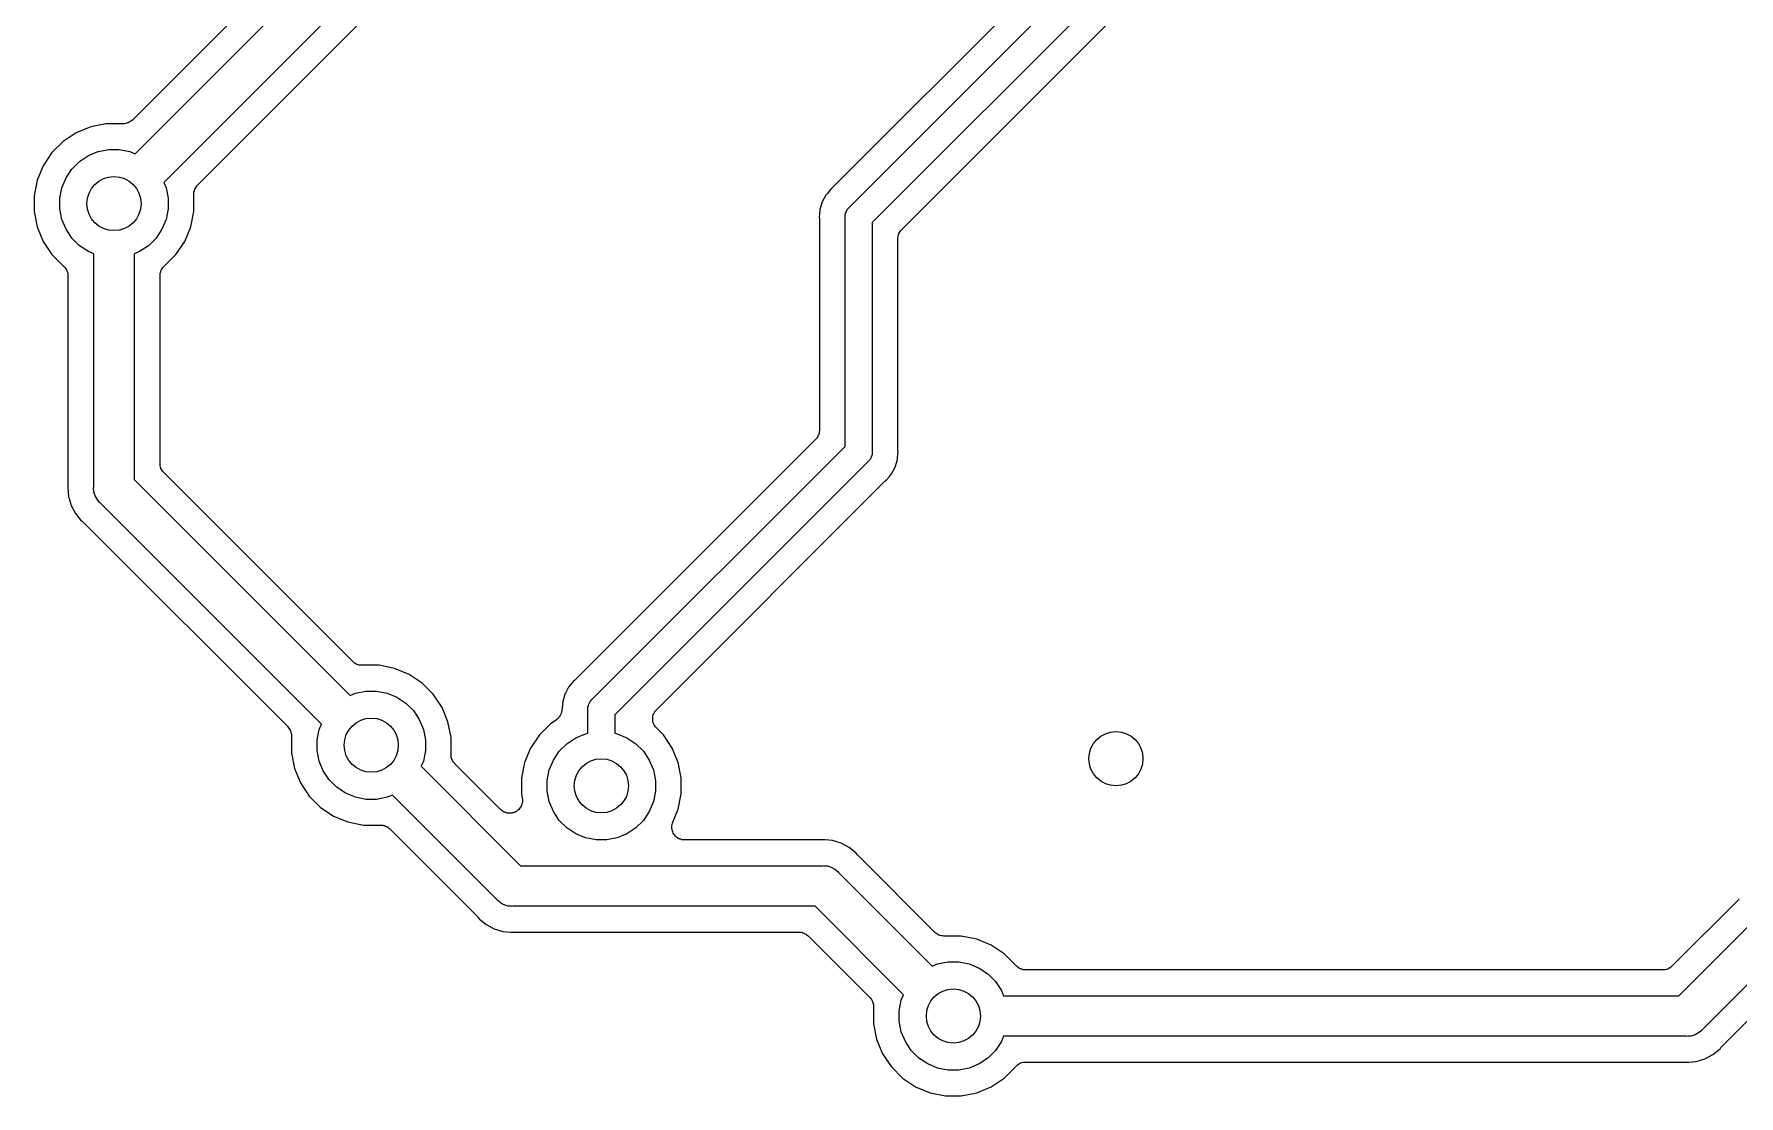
# Model space of a CAD drawing. Extents: x 100.2 to 129.8, y -164.8 to -95.2.
# Drawn here: x 107.01 to 119.6, y -134.59 to -126.75 of the extents above; entities that cross this region are included whole.
import ezdxf

# ---------------------------------------------------------------- set-up
doc = ezdxf.new("R2010")
doc.units = 0
doc.layers.add('BLACK', color=7, linetype='CONTINUOUS')

msp = doc.modelspace()

# ---------------------------------------------------------------- linework, layer by layer
at = {"layer": 'BLACK', "linetype": 'CONTINUOUS'}
for p, q in [((118.382, -122.408), (112.908, -127.882)), ((113.033, -128.026), (118.604, -122.454)), ((118.691, -122.65), (113.2, -128.141)), ((112.232, -122.887), (107.737, -127.383)), ((107.756, -127.632), (112.45, -122.938)), ((113.418, -128.192), (118.657, -122.953)), ((112.701, -123.111), (107.968, -127.844)), ((108.217, -127.863), (112.825, -123.256)), ((107.542, -127.41), (107.428, -127.433)), ((107.665, -127.41), (107.542, -127.41)), ((107.668, -127.41), (107.665, -127.41)), ((107.669, -127.41), (107.668, -127.41)), ((107.678, -127.41), (107.669, -127.41)), ((107.669, -127.41), (107.669, -127.41)), ((107.687, -127.409), (107.678, -127.41)), ((107.688, -127.409), (107.687, -127.409)), ((107.687, -127.409), (107.687, -127.409)), ((107.696, -127.406), (107.688, -127.409)), ((107.705, -127.404), (107.696, -127.406)), ((107.706, -127.403), (107.705, -127.403)), ((107.705, -127.403), (107.705, -127.404)), ((107.713, -127.399), (107.706, -127.403)), ((107.721, -127.395), (107.713, -127.399)), ((107.722, -127.395), (107.721, -127.395)), ((107.729, -127.389), (107.722, -127.395)), ((107.722, -127.395), (107.722, -127.395)), ((107.736, -127.383), (107.729, -127.389)), ((107.737, -127.383), (107.736, -127.383)), ((107.736, -127.383), (107.736, -127.383)), ((107.736, -127.383), (107.736, -127.383)), ((107.736, -127.383), (107.736, -127.383)), ((107.224, -127.542), (107.142, -127.624)), ((107.321, -127.477), (107.224, -127.542)), ((107.428, -127.433), (107.321, -127.477)), ((107.142, -127.624), (107.077, -127.721)), ((107.345, -127.689), (107.411, -127.646)), ((107.411, -127.646), (107.483, -127.615)), ((107.483, -127.615), (107.561, -127.6)), ((107.561, -127.6), (107.639, -127.6)), ((107.639, -127.6), (107.717, -127.615)), ((107.717, -127.615), (107.756, -127.632)), ((107.077, -127.721), (107.033, -127.828)), ((107.246, -127.811), (107.289, -127.745)), ((107.289, -127.745), (107.345, -127.689)), ((107.033, -127.828), (107.01, -127.942)), ((107.2, -127.961), (107.215, -127.883)), ((107.215, -127.883), (107.246, -127.811)), ((107.968, -127.844), (107.985, -127.883)), ((107.985, -127.883), (108, -127.961)), ((108.19, -127.929), (108.191, -127.921)), ((108.19, -127.93), (108.19, -127.929)), ((108.191, -127.912), (108.192, -127.911)), ((108.191, -127.921), (108.191, -127.912)), ((108.192, -127.911), (108.194, -127.903)), ((108.192, -127.911), (108.192, -127.911)), ((108.194, -127.903), (108.197, -127.894)), ((108.197, -127.893), (108.201, -127.886)), ((108.197, -127.894), (108.197, -127.893)), ((108.197, -127.894), (108.197, -127.894)), ((108.201, -127.886), (108.206, -127.878)), ((108.206, -127.877), (108.212, -127.87)), ((108.206, -127.878), (108.206, -127.877)), ((108.206, -127.877), (108.206, -127.877)), ((108.212, -127.87), (108.217, -127.863)), ((112.867, -127.927), (112.858, -127.938)), ((112.894, -127.894), (112.867, -127.927)), ((112.867, -127.927), (112.867, -127.927)), ((112.901, -127.888), (112.894, -127.894)), ((112.904, -127.885), (112.901, -127.888)), ((112.907, -127.882), (112.904, -127.885)), ((112.908, -127.882), (112.907, -127.882)), ((107.01, -127.942), (107.01, -128.058)), ((107.2, -128.039), (107.2, -127.961)), ((107.215, -128.117), (107.2, -128.039)), ((108, -128.039), (107.985, -128.117)), ((108, -127.961), (108, -128.039)), ((108.19, -127.934), (108.19, -127.93)), ((108.19, -127.93), (108.19, -127.93)), ((108.19, -128.058), (108.19, -127.934)), ((112.814, -128.043), (112.811, -128.077)), ((112.831, -127.988), (112.814, -128.043)), ((112.846, -127.96), (112.831, -127.988)), ((112.858, -127.938), (112.846, -127.96)), ((112.846, -127.96), (112.846, -127.96)), ((113.007, -128.062), (113.016, -128.044)), ((113.016, -128.044), (113.029, -128.029)), ((113.029, -128.029), (113.033, -128.026)), ((107.01, -128.058), (107.033, -128.172)), ((107.033, -128.172), (107.077, -128.279)), ((107.246, -128.189), (107.215, -128.117)), ((107.985, -128.117), (107.954, -128.189)), ((108.123, -128.279), (108.167, -128.172)), ((108.167, -128.172), (108.19, -128.058)), ((112.811, -128.077), (112.809, -128.1)), ((112.809, -128.1), (112.81, -128.11)), ((112.81, -128.11), (112.81, -128.111)), ((112.81, -128.111), (112.81, -128.115)), ((112.81, -128.115), (112.81, -128.119)), ((112.81, -128.119), (112.81, -129.675)), ((113, -128.095), (113.001, -128.08)), ((113, -128.1), (113, -128.095)), ((113, -128.095), (113, -128.095)), ((113, -128.105), (113, -128.1)), ((113, -129.793), (113, -128.105)), ((113.001, -128.08), (113.007, -128.062)), ((113.2, -128.141), (113.2, -129.829)), ((107.077, -128.279), (107.142, -128.376)), ((107.289, -128.255), (107.246, -128.189)), ((107.345, -128.311), (107.289, -128.255)), ((107.911, -128.255), (107.855, -128.311)), ((107.954, -128.189), (107.911, -128.255)), ((108.058, -128.376), (108.123, -128.279)), ((113.39, -128.258), (113.391, -128.249)), ((113.39, -128.259), (113.39, -128.258)), ((113.39, -129.815), (113.39, -128.259)), ((113.39, -128.259), (113.39, -128.259)), ((113.39, -128.259), (113.39, -128.259)), ((113.39, -128.259), (113.39, -128.259)), ((113.391, -128.249), (113.392, -128.241)), ((113.392, -128.24), (113.395, -128.231)), ((113.392, -128.241), (113.392, -128.24)), ((113.392, -128.24), (113.392, -128.24)), ((113.395, -128.231), (113.397, -128.223)), ((113.397, -128.223), (113.398, -128.223)), ((113.398, -128.222), (113.402, -128.214)), ((113.398, -128.223), (113.398, -128.222)), ((113.402, -128.214), (113.406, -128.207)), ((113.406, -128.207), (113.406, -128.206)), ((113.406, -128.206), (113.407, -128.206)), ((113.407, -128.206), (113.412, -128.199)), ((113.412, -128.199), (113.418, -128.192)), ((107.142, -128.376), (107.229, -128.464)), ((107.411, -128.354), (107.345, -128.311)), ((107.45, -128.371), (107.411, -128.354)), ((107.45, -130.093), (107.45, -128.371)), ((107.789, -128.354), (107.75, -128.371)), ((107.75, -128.371), (107.75, -130.038)), ((107.855, -128.311), (107.789, -128.354)), ((107.971, -128.463), (108.058, -128.376)), ((107.229, -128.464), (107.232, -128.466)), ((107.232, -128.466), (107.233, -128.467)), ((107.233, -128.467), (107.233, -128.467)), ((107.233, -128.467), (107.239, -128.474)), ((107.239, -128.474), (107.244, -128.481)), ((107.244, -128.481), (107.244, -128.481)), ((107.244, -128.481), (107.245, -128.481)), ((107.245, -128.481), (107.249, -128.489)), ((107.249, -128.489), (107.253, -128.497)), ((107.253, -128.497), (107.253, -128.497)), ((107.253, -128.497), (107.253, -128.498)), ((107.253, -128.498), (107.256, -128.506)), ((107.256, -128.506), (107.258, -128.515)), ((107.258, -128.515), (107.258, -128.515)), ((107.258, -128.515), (107.258, -128.516)), ((107.258, -128.516), (107.259, -128.524)), ((107.259, -128.524), (107.26, -128.533)), ((107.26, -128.533), (107.26, -130.079)), ((107.94, -128.532), (107.941, -128.523)), ((107.94, -128.533), (107.94, -128.532)), ((107.94, -129.92), (107.94, -128.533)), ((107.94, -128.533), (107.94, -128.533)), ((107.94, -128.533), (107.94, -128.533)), ((107.94, -128.533), (107.94, -128.533)), ((107.941, -128.523), (107.942, -128.514)), ((107.942, -128.513), (107.945, -128.505)), ((107.942, -128.514), (107.942, -128.513)), ((107.942, -128.514), (107.942, -128.514)), ((107.945, -128.505), (107.947, -128.497)), ((107.947, -128.497), (107.948, -128.496)), ((107.948, -128.496), (107.952, -128.488)), ((107.948, -128.496), (107.948, -128.496)), ((107.952, -128.488), (107.956, -128.48)), ((107.956, -128.48), (107.956, -128.48)), ((107.956, -128.48), (107.957, -128.48)), ((107.957, -128.48), (107.962, -128.473)), ((107.962, -128.473), (107.968, -128.466)), ((107.968, -128.466), (107.969, -128.465)), ((107.968, -128.466), (107.968, -128.466)), ((107.969, -128.465), (107.971, -128.463)), ((112.809, -129.685), (112.808, -129.694)), ((112.81, -129.676), (112.809, -129.685)), ((112.81, -129.675), (112.81, -129.675)), ((112.81, -129.675), (112.81, -129.675)), ((112.81, -129.675), (112.81, -129.675)), ((112.81, -129.675), (112.81, -129.676)), ((112.782, -129.742), (111.008, -131.516)), ((111.133, -131.66), (113, -129.793)), ((112.788, -129.735), (112.782, -129.742)), ((112.793, -129.729), (112.788, -129.735)), ((112.794, -129.728), (112.793, -129.729)), ((112.798, -129.72), (112.794, -129.728)), ((112.794, -129.728), (112.794, -129.728)), ((112.802, -129.712), (112.798, -129.72)), ((112.803, -129.711), (112.802, -129.712)), ((112.802, -129.712), (112.802, -129.712)), ((112.805, -129.703), (112.803, -129.711)), ((112.808, -129.695), (112.805, -129.703)), ((112.808, -129.694), (112.808, -129.694)), ((112.808, -129.694), (112.808, -129.695)), ((113.39, -129.819), (113.39, -129.815)), ((107.941, -129.929), (107.94, -129.92)), ((107.942, -129.937), (107.941, -129.929)), ((107.942, -129.938), (107.942, -129.937)), ((107.944, -129.947), (107.942, -129.938)), ((107.942, -129.938), (107.942, -129.938)), ((113.167, -129.908), (111.3, -131.776)), ((113.171, -129.905), (113.167, -129.908)), ((113.184, -129.89), (113.171, -129.905)), ((113.19, -129.879), (113.184, -129.89)), ((113.193, -129.873), (113.19, -129.879)), ((113.199, -129.854), (113.193, -129.873)), ((113.2, -129.839), (113.199, -129.852)), ((113.199, -129.852), (113.199, -129.854)), ((113.2, -129.829), (113.2, -129.834)), ((113.2, -129.834), (113.2, -129.839)), ((113.2, -129.839), (113.2, -129.839)), ((113.369, -129.946), (113.386, -129.891)), ((113.386, -129.891), (113.39, -129.844)), ((113.39, -129.823), (113.39, -129.819)), ((113.39, -129.825), (113.39, -129.823)), ((113.391, -129.834), (113.39, -129.825)), ((113.39, -129.844), (113.391, -129.834)), ((113.39, -129.844), (113.39, -129.844)), ((107.75, -130.038), (109.344, -131.632)), ((107.947, -129.955), (107.944, -129.947)), ((107.947, -129.956), (107.947, -129.955)), ((107.951, -129.964), (107.947, -129.956)), ((107.947, -129.956), (107.947, -129.956)), ((107.955, -129.972), (107.951, -129.964)), ((107.956, -129.972), (107.955, -129.972)), ((107.961, -129.979), (107.956, -129.972)), ((107.956, -129.972), (107.956, -129.972)), ((107.967, -129.986), (107.961, -129.979)), ((107.968, -129.987), (107.967, -129.986)), ((109.363, -131.383), (107.968, -129.987)), ((107.968, -129.987), (107.968, -129.987)), ((107.968, -129.987), (107.968, -129.987)), ((107.968, -129.987), (107.968, -129.987)), ((111.607, -131.738), (113.292, -130.053)), ((113.292, -130.053), (113.293, -130.052)), ((113.293, -130.052), (113.296, -130.049)), ((113.296, -130.049), (113.299, -130.046)), ((113.299, -130.046), (113.306, -130.04)), ((113.306, -130.04), (113.327, -130.015)), ((113.327, -130.015), (113.342, -129.996)), ((113.327, -130.015), (113.327, -130.015)), ((113.342, -129.996), (113.369, -129.946)), ((107.26, -130.088), (107.258, -130.1)), ((107.258, -130.1), (107.265, -130.167)), ((107.26, -130.079), (107.26, -130.08)), ((107.26, -130.08), (107.26, -130.084)), ((107.26, -130.084), (107.26, -130.088)), ((107.265, -130.167), (107.271, -130.186)), ((107.271, -130.186), (107.271, -130.186)), ((107.271, -130.186), (107.284, -130.231)), ((107.449, -130.1), (107.45, -130.093)), ((107.452, -130.129), (107.449, -130.1)), ((107.461, -130.158), (107.452, -130.129)), ((107.475, -130.184), (107.461, -130.158)), ((107.489, -130.201), (107.475, -130.184)), ((107.284, -130.231), (107.316, -130.29)), ((107.316, -130.29), (107.358, -130.342)), ((107.493, -130.207), (107.489, -130.201)), ((107.489, -130.201), (107.489, -130.201)), ((107.499, -130.211), (107.493, -130.207)), ((109.132, -131.844), (107.499, -130.211)), ((107.358, -130.342), (107.368, -130.349)), ((107.368, -130.349), (107.369, -130.35)), ((107.369, -130.35), (107.372, -130.353)), ((107.372, -130.353), (107.375, -130.356)), ((107.375, -130.356), (108.883, -131.863)), ((109.37, -131.388), (109.363, -131.383)), ((109.377, -131.394), (109.37, -131.388)), ((109.378, -131.394), (109.377, -131.394)), ((109.377, -131.394), (109.377, -131.394)), ((109.386, -131.399), (109.378, -131.394)), ((109.393, -131.403), (109.386, -131.399)), ((109.394, -131.403), (109.393, -131.403)), ((109.403, -131.406), (109.394, -131.403)), ((109.394, -131.403), (109.394, -131.403)), ((109.411, -131.408), (109.403, -131.406)), ((109.412, -131.409), (109.411, -131.408)), ((109.411, -131.408), (109.411, -131.408)), ((109.421, -131.409), (109.412, -131.409)), ((109.429, -131.41), (109.421, -131.409)), ((109.43, -131.41), (109.429, -131.41)), ((109.434, -131.41), (109.43, -131.41)), ((109.43, -131.41), (109.43, -131.41)), ((109.558, -131.41), (109.434, -131.41)), ((109.672, -131.433), (109.558, -131.41)), ((109.779, -131.477), (109.672, -131.433)), ((109.876, -131.542), (109.779, -131.477)), ((109.958, -131.624), (109.876, -131.542)), ((110.958, -131.572), (110.934, -131.616)), ((110.97, -131.557), (110.958, -131.572)), ((110.994, -131.528), (110.97, -131.557)), ((110.97, -131.557), (110.97, -131.557)), ((111.001, -131.522), (110.994, -131.528)), ((111.004, -131.519), (111.001, -131.522)), ((111.007, -131.517), (111.004, -131.519)), ((111.008, -131.516), (111.007, -131.517)), ((109.344, -131.632), (109.383, -131.615)), ((109.383, -131.615), (109.461, -131.6)), ((109.461, -131.6), (109.539, -131.6)), ((109.539, -131.6), (109.617, -131.615)), ((109.617, -131.615), (109.689, -131.646)), ((109.689, -131.646), (109.755, -131.689)), ((109.755, -131.689), (109.811, -131.745)), ((110.023, -131.721), (109.958, -131.624)), ((110.912, -131.7), (110.908, -131.744)), ((110.914, -131.677), (110.912, -131.7)), ((110.912, -131.7), (110.912, -131.7)), ((110.931, -131.623), (110.914, -131.677)), ((110.934, -131.616), (110.931, -131.623)), ((111.104, -131.708), (111.107, -131.696)), ((111.107, -131.696), (111.116, -131.678)), ((111.116, -131.678), (111.129, -131.663)), ((111.129, -131.663), (111.133, -131.66)), ((109.811, -131.745), (109.854, -131.811)), ((109.854, -131.811), (109.885, -131.883)), ((110.067, -131.828), (110.023, -131.721)), ((110.09, -131.942), (110.067, -131.828)), ((110.866, -131.814), (110.824, -131.842)), ((110.869, -131.811), (110.866, -131.814)), ((110.873, -131.809), (110.869, -131.811)), ((110.876, -131.805), (110.873, -131.809)), ((110.88, -131.802), (110.876, -131.805)), ((110.883, -131.799), (110.88, -131.802)), ((110.886, -131.796), (110.883, -131.799)), ((110.889, -131.791), (110.886, -131.796)), ((110.892, -131.788), (110.889, -131.791)), ((110.894, -131.784), (110.892, -131.788)), ((110.896, -131.78), (110.894, -131.784)), ((110.898, -131.776), (110.896, -131.78)), ((110.901, -131.771), (110.898, -131.776)), ((110.902, -131.767), (110.901, -131.771)), ((110.904, -131.763), (110.902, -131.767)), ((110.905, -131.758), (110.904, -131.763)), ((110.906, -131.753), (110.905, -131.758)), ((110.907, -131.749), (110.906, -131.753)), ((110.908, -131.745), (110.907, -131.749)), ((110.908, -131.744), (110.908, -131.744)), ((110.908, -131.744), (110.908, -131.745)), ((111.1, -131.729), (111.101, -131.715)), ((111.1, -131.734), (111.1, -131.729)), ((111.1, -131.729), (111.1, -131.729)), ((111.1, -131.739), (111.1, -131.734)), ((111.1, -131.912), (111.1, -131.739)), ((111.101, -131.715), (111.102, -131.715)), ((111.102, -131.715), (111.104, -131.708)), ((111.3, -131.776), (111.3, -131.912)), ((111.579, -131.804), (111.58, -131.795)), ((111.579, -131.805), (111.579, -131.804)), ((111.579, -131.804), (111.579, -131.804)), ((111.58, -131.814), (111.579, -131.805)), ((111.58, -131.795), (111.581, -131.786)), ((111.58, -131.822), (111.58, -131.814)), ((111.58, -131.823), (111.58, -131.822)), ((111.581, -131.823), (111.58, -131.823)), ((111.581, -131.786), (111.583, -131.777)), ((111.581, -131.786), (111.581, -131.786)), ((111.581, -131.786), (111.581, -131.786)), ((111.583, -131.832), (111.581, -131.823)), ((111.583, -131.777), (111.586, -131.769)), ((111.586, -131.84), (111.583, -131.832)), ((111.586, -131.768), (111.591, -131.76)), ((111.586, -131.769), (111.586, -131.768)), ((111.586, -131.768), (111.586, -131.768)), ((111.591, -131.76), (111.595, -131.752)), ((111.595, -131.752), (111.601, -131.745)), ((111.595, -131.752), (111.595, -131.752)), ((111.595, -131.752), (111.595, -131.752)), ((111.601, -131.745), (111.607, -131.738)), ((108.883, -131.863), (108.883, -131.864)), ((108.883, -131.864), (108.883, -131.864)), ((108.883, -131.864), (108.883, -131.864)), ((108.883, -131.864), (108.883, -131.864)), ((108.883, -131.864), (108.889, -131.871)), ((108.889, -131.871), (108.895, -131.878)), ((108.895, -131.878), (108.895, -131.878)), ((108.895, -131.878), (108.895, -131.879)), ((108.895, -131.879), (108.899, -131.887)), ((108.899, -131.887), (108.903, -131.894)), ((108.903, -131.894), (108.903, -131.895)), ((108.903, -131.895), (108.904, -131.895)), ((108.904, -131.895), (108.906, -131.904)), ((108.906, -131.904), (108.909, -131.912)), ((108.909, -131.912), (108.909, -131.913)), ((108.909, -131.913), (108.909, -131.913)), ((108.909, -131.913), (108.91, -131.922)), ((108.91, -131.922), (108.91, -131.931)), ((108.91, -131.931), (108.91, -131.931)), ((108.91, -131.931), (108.91, -131.932)), ((108.91, -131.932), (108.91, -131.935)), ((108.91, -131.935), (108.91, -132.058)), ((109.1, -131.961), (109.115, -131.883)), ((109.115, -131.883), (109.132, -131.844)), ((109.885, -131.883), (109.9, -131.961)), ((110.09, -132.065), (110.09, -131.942)), ((110.742, -131.924), (110.677, -132.021)), ((110.824, -131.842), (110.742, -131.924)), ((110.945, -131.989), (111.011, -131.946)), ((111.011, -131.946), (111.083, -131.915)), ((111.083, -131.915), (111.1, -131.912)), ((111.3, -131.912), (111.317, -131.915)), ((111.317, -131.915), (111.389, -131.946)), ((111.389, -131.946), (111.455, -131.989)), ((111.586, -131.841), (111.586, -131.84)), ((111.59, -131.849), (111.586, -131.841)), ((111.586, -131.841), (111.586, -131.841)), ((111.594, -131.857), (111.59, -131.849)), ((111.6, -131.864), (111.594, -131.857)), ((111.594, -131.857), (111.594, -131.857)), ((111.594, -131.857), (111.594, -131.857)), ((111.606, -131.871), (111.6, -131.864)), ((111.606, -131.872), (111.606, -131.871)), ((111.607, -131.872), (111.606, -131.872)), ((111.606, -131.872), (111.606, -131.872)), ((111.606, -131.872), (111.606, -131.872)), ((111.658, -131.924), (111.607, -131.872)), ((111.723, -132.021), (111.658, -131.924)), ((108.91, -132.058), (108.933, -132.172)), ((109.1, -132.039), (109.1, -131.961)), ((109.115, -132.117), (109.1, -132.039)), ((109.9, -132.039), (109.885, -132.117)), ((109.9, -131.961), (109.9, -132.039)), ((110.09, -132.068), (110.09, -132.065)), ((110.09, -132.069), (110.09, -132.068)), ((110.09, -132.078), (110.09, -132.069)), ((110.09, -132.069), (110.09, -132.069)), ((110.091, -132.087), (110.09, -132.078)), ((110.677, -132.021), (110.633, -132.128)), ((110.846, -132.111), (110.889, -132.045)), ((110.889, -132.045), (110.945, -131.989)), ((111.455, -131.989), (111.511, -132.045)), ((111.511, -132.045), (111.554, -132.111)), ((111.767, -132.128), (111.723, -132.021)), ((108.933, -132.172), (108.977, -132.279)), ((109.146, -132.189), (109.115, -132.117)), ((109.189, -132.255), (109.146, -132.189)), ((109.885, -132.117), (109.868, -132.156)), ((109.868, -132.156), (110.602, -132.89)), ((110.091, -132.088), (110.091, -132.087)), ((110.091, -132.087), (110.091, -132.087)), ((110.094, -132.096), (110.091, -132.088)), ((110.096, -132.105), (110.094, -132.096)), ((110.097, -132.105), (110.096, -132.105)), ((110.097, -132.106), (110.097, -132.105)), ((110.101, -132.113), (110.097, -132.106)), ((110.105, -132.121), (110.101, -132.113)), ((110.105, -132.122), (110.105, -132.121)), ((110.111, -132.129), (110.105, -132.122)), ((110.105, -132.122), (110.105, -132.122)), ((110.117, -132.136), (110.111, -132.129)), ((110.117, -132.137), (110.117, -132.136)), ((110.117, -132.136), (110.117, -132.136)), ((110.117, -132.136), (110.117, -132.136)), ((110.117, -132.136), (110.117, -132.136)), ((110.456, -132.475), (110.117, -132.137)), ((110.633, -132.128), (110.61, -132.242)), ((110.8, -132.261), (110.815, -132.183)), ((110.815, -132.183), (110.846, -132.111)), ((111.554, -132.111), (111.585, -132.183)), ((111.585, -132.183), (111.6, -132.261)), ((111.79, -132.242), (111.767, -132.128)), ((108.977, -132.279), (109.042, -132.376)), ((109.245, -132.311), (109.189, -132.255)), ((109.311, -132.354), (109.245, -132.311)), ((110.61, -132.242), (110.61, -132.358)), ((110.8, -132.339), (110.8, -132.261)), ((111.6, -132.261), (111.6, -132.339)), ((111.79, -132.358), (111.79, -132.242)), ((109.042, -132.376), (109.124, -132.458)), ((109.124, -132.458), (109.221, -132.523)), ((109.383, -132.385), (109.311, -132.354)), ((109.461, -132.4), (109.383, -132.385)), ((109.539, -132.4), (109.461, -132.4)), ((109.617, -132.385), (109.539, -132.4)), ((109.656, -132.368), (109.617, -132.385)), ((110.429, -133.141), (109.656, -132.368)), ((110.601, -132.461), (110.596, -132.468)), ((110.602, -132.461), (110.601, -132.461)), ((110.606, -132.453), (110.602, -132.461)), ((110.602, -132.461), (110.602, -132.461)), ((110.61, -132.445), (110.606, -132.453)), ((110.61, -132.358), (110.616, -132.389)), ((110.613, -132.436), (110.61, -132.445)), ((110.61, -132.445), (110.61, -132.445)), ((110.61, -132.445), (110.61, -132.445)), ((110.616, -132.428), (110.613, -132.436)), ((110.616, -132.389), (110.616, -132.39)), ((110.616, -132.39), (110.616, -132.39)), ((110.616, -132.39), (110.616, -132.39)), ((110.616, -132.39), (110.616, -132.391)), ((110.616, -132.391), (110.617, -132.4)), ((110.617, -132.418), (110.616, -132.427)), ((110.616, -132.427), (110.616, -132.427)), ((110.616, -132.427), (110.616, -132.428)), ((110.617, -132.4), (110.618, -132.409)), ((110.618, -132.409), (110.617, -132.418)), ((110.618, -132.409), (110.618, -132.409)), ((110.618, -132.409), (110.618, -132.409)), ((110.815, -132.417), (110.8, -132.339)), ((110.846, -132.489), (110.815, -132.417)), ((111.585, -132.417), (111.554, -132.489)), ((111.6, -132.339), (111.585, -132.417)), ((111.767, -132.472), (111.79, -132.358)), ((109.221, -132.523), (109.328, -132.567)), ((109.328, -132.567), (109.442, -132.59)), ((110.463, -132.481), (110.456, -132.475)), ((110.47, -132.487), (110.463, -132.481)), ((110.478, -132.491), (110.47, -132.487)), ((110.47, -132.487), (110.47, -132.487)), ((110.47, -132.487), (110.47, -132.487)), ((110.486, -132.495), (110.478, -132.491)), ((110.487, -132.496), (110.486, -132.495)), ((110.486, -132.495), (110.486, -132.495)), ((110.495, -132.498), (110.487, -132.496)), ((110.504, -132.501), (110.495, -132.498)), ((110.513, -132.502), (110.504, -132.501)), ((110.504, -132.501), (110.504, -132.501)), ((110.504, -132.501), (110.504, -132.501)), ((110.522, -132.503), (110.513, -132.502)), ((110.523, -132.503), (110.522, -132.503)), ((110.532, -132.502), (110.523, -132.503)), ((110.523, -132.503), (110.523, -132.503)), ((110.541, -132.501), (110.532, -132.502)), ((110.55, -132.498), (110.541, -132.501)), ((110.541, -132.501), (110.541, -132.501)), ((110.541, -132.501), (110.541, -132.501)), ((110.559, -132.496), (110.55, -132.498)), ((110.567, -132.491), (110.559, -132.496)), ((110.559, -132.496), (110.559, -132.496)), ((110.559, -132.496), (110.559, -132.496)), ((110.575, -132.487), (110.567, -132.491)), ((110.583, -132.481), (110.575, -132.487)), ((110.575, -132.487), (110.575, -132.487)), ((110.575, -132.487), (110.575, -132.487)), ((110.59, -132.476), (110.583, -132.481)), ((110.596, -132.468), (110.59, -132.475)), ((110.59, -132.475), (110.59, -132.476)), ((110.59, -132.476), (110.59, -132.476)), ((110.889, -132.555), (110.846, -132.489)), ((110.945, -132.611), (110.889, -132.555)), ((111.511, -132.555), (111.455, -132.611)), ((111.554, -132.489), (111.511, -132.555)), ((111.721, -132.595), (111.722, -132.586)), ((111.722, -132.586), (111.725, -132.577)), ((111.722, -132.586), (111.722, -132.586)), ((111.722, -132.586), (111.722, -132.586)), ((111.725, -132.577), (111.727, -132.569)), ((111.727, -132.569), (111.767, -132.472)), ((109.442, -132.59), (109.566, -132.59)), ((109.566, -132.59), (109.57, -132.59)), ((109.57, -132.59), (109.57, -132.59)), ((109.57, -132.59), (109.571, -132.59)), ((109.571, -132.59), (109.579, -132.591)), ((109.579, -132.591), (109.588, -132.591)), ((109.588, -132.591), (109.589, -132.592)), ((109.589, -132.592), (109.589, -132.592)), ((109.589, -132.592), (109.597, -132.594)), ((109.597, -132.594), (109.606, -132.597)), ((109.606, -132.597), (109.606, -132.597)), ((109.606, -132.597), (109.607, -132.597)), ((109.607, -132.597), (109.615, -132.601)), ((109.615, -132.601), (109.622, -132.606)), ((109.622, -132.606), (109.623, -132.606)), ((109.623, -132.606), (109.623, -132.606)), ((109.623, -132.606), (109.63, -132.612)), ((109.63, -132.612), (109.637, -132.617)), ((109.637, -132.617), (110.284, -133.265)), ((111.011, -132.654), (110.945, -132.611)), ((111.083, -132.685), (111.011, -132.654)), ((111.161, -132.7), (111.083, -132.685)), ((111.239, -132.7), (111.161, -132.7)), ((111.317, -132.685), (111.239, -132.7)), ((111.389, -132.654), (111.317, -132.685)), ((111.455, -132.611), (111.389, -132.654)), ((111.72, -132.604), (111.721, -132.595)), ((111.72, -132.605), (111.72, -132.604)), ((111.721, -132.614), (111.72, -132.605)), ((111.72, -132.605), (111.72, -132.605)), ((111.722, -132.623), (111.721, -132.614)), ((111.724, -132.632), (111.722, -132.623)), ((111.722, -132.623), (111.722, -132.623)), ((111.722, -132.623), (111.722, -132.623)), ((111.727, -132.641), (111.724, -132.632)), ((111.731, -132.649), (111.727, -132.641)), ((111.727, -132.641), (111.727, -132.641)), ((111.727, -132.641), (111.727, -132.641)), ((111.736, -132.657), (111.731, -132.649)), ((111.742, -132.664), (111.736, -132.657)), ((111.736, -132.657), (111.736, -132.657)), ((111.736, -132.657), (111.736, -132.657)), ((111.747, -132.671), (111.742, -132.664)), ((111.747, -132.672), (111.747, -132.671)), ((111.748, -132.672), (111.747, -132.672)), ((111.755, -132.678), (111.748, -132.672)), ((111.761, -132.683), (111.755, -132.678)), ((111.762, -132.684), (111.761, -132.683)), ((111.77, -132.688), (111.762, -132.684)), ((111.762, -132.684), (111.762, -132.684)), ((111.778, -132.692), (111.77, -132.688)), ((111.778, -132.693), (111.778, -132.692)), ((111.778, -132.692), (111.778, -132.692)), ((111.787, -132.695), (111.778, -132.693)), ((111.795, -132.698), (111.787, -132.695)), ((111.796, -132.698), (111.795, -132.698)), ((111.805, -132.699), (111.796, -132.698)), ((111.796, -132.698), (111.796, -132.698)), ((111.814, -132.7), (111.805, -132.699)), ((111.815, -132.7), (111.814, -132.7)), ((111.814, -132.7), (111.814, -132.7)), ((111.814, -132.7), (111.814, -132.7)), ((111.814, -132.7), (111.814, -132.7)), ((112.819, -132.7), (111.815, -132.7)), ((112.823, -132.7), (112.819, -132.7)), ((112.827, -132.7), (112.823, -132.7)), ((112.828, -132.7), (112.827, -132.7)), ((112.84, -132.698), (112.828, -132.7)), ((112.852, -132.7), (112.84, -132.698)), ((112.907, -132.705), (112.852, -132.7)), ((112.852, -132.7), (112.852, -132.7)), ((112.971, -132.724), (112.907, -132.705)), ((113.03, -132.756), (112.971, -132.724)), ((113.082, -132.798), (113.03, -132.756)), ((113.089, -132.808), (113.082, -132.798)), ((113.092, -132.811), (113.089, -132.808)), ((113.095, -132.814), (113.092, -132.811)), ((113.096, -132.815), (113.095, -132.814)), ((113.663, -133.383), (113.096, -132.815)), ((110.602, -132.89), (112.833, -132.89)), ((112.833, -132.89), (112.84, -132.889)), ((112.84, -132.889), (112.847, -132.89)), ((112.847, -132.89), (112.847, -132.89)), ((112.847, -132.89), (112.869, -132.892)), ((112.869, -132.892), (112.898, -132.901)), ((112.898, -132.901), (112.924, -132.915)), ((112.924, -132.915), (112.947, -132.933)), ((112.947, -132.933), (112.951, -132.939)), ((112.951, -132.939), (113.644, -133.632)), ((110.433, -133.147), (110.429, -133.141)), ((110.444, -133.155), (110.433, -133.147)), ((110.456, -133.165), (110.444, -133.155)), ((110.47, -133.173), (110.456, -133.165)), ((110.482, -133.179), (110.47, -133.173)), ((110.511, -133.188), (110.482, -133.179)), ((110.533, -133.19), (110.511, -133.188)), ((110.54, -133.191), (110.533, -133.19)), ((110.533, -133.19), (110.533, -133.19)), ((110.547, -133.19), (110.54, -133.191)), ((112.778, -133.19), (110.547, -133.19)), ((113.432, -133.844), (112.778, -133.19)), ((119.603, -133.137), (119.107, -133.632)), ((119.158, -133.85), (119.852, -133.156)), ((110.284, -133.265), (110.285, -133.266)), ((110.285, -133.266), (110.288, -133.269)), ((110.288, -133.269), (110.291, -133.272)), ((110.291, -133.272), (110.298, -133.282)), ((110.298, -133.282), (110.35, -133.324)), ((110.35, -133.324), (110.409, -133.356)), ((110.409, -133.356), (110.457, -133.37)), ((110.457, -133.37), (110.457, -133.37)), ((110.457, -133.37), (110.473, -133.375)), ((110.473, -133.375), (110.528, -133.38)), ((110.528, -133.38), (110.528, -133.38)), ((110.528, -133.38), (110.54, -133.382)), ((110.54, -133.382), (110.552, -133.38)), ((110.552, -133.38), (110.553, -133.38)), ((110.553, -133.38), (110.557, -133.38)), ((110.557, -133.38), (110.561, -133.38)), ((110.561, -133.38), (112.66, -133.38)), ((112.66, -133.38), (112.66, -133.38)), ((112.66, -133.38), (112.66, -133.38)), ((112.66, -133.38), (112.66, -133.38)), ((112.66, -133.38), (112.661, -133.38)), ((112.661, -133.38), (112.67, -133.381)), ((112.67, -133.381), (112.679, -133.382)), ((112.679, -133.382), (112.679, -133.382)), ((112.679, -133.382), (112.68, -133.382)), ((112.68, -133.382), (112.688, -133.385)), ((112.688, -133.385), (112.696, -133.387)), ((112.696, -133.387), (112.697, -133.388)), ((112.697, -133.388), (112.697, -133.388)), ((112.697, -133.388), (112.705, -133.392)), ((112.705, -133.392), (112.713, -133.396)), ((112.713, -133.396), (112.713, -133.396)), ((112.713, -133.396), (112.713, -133.397)), ((112.713, -133.397), (112.72, -133.402)), ((112.72, -133.402), (112.727, -133.408)), ((112.727, -133.408), (113.183, -133.863)), ((113.67, -133.388), (113.663, -133.383)), ((113.677, -133.394), (113.67, -133.388)), ((113.678, -133.394), (113.677, -133.394)), ((113.677, -133.394), (113.677, -133.394)), ((113.686, -133.399), (113.678, -133.394)), ((113.693, -133.403), (113.686, -133.399)), ((113.694, -133.403), (113.693, -133.403)), ((113.702, -133.406), (113.694, -133.403)), ((113.694, -133.403), (113.694, -133.403)), ((113.711, -133.408), (113.702, -133.406)), ((113.712, -133.409), (113.711, -133.408)), ((113.711, -133.408), (113.711, -133.408)), ((113.721, -133.409), (113.712, -133.409)), ((113.729, -133.41), (113.721, -133.409)), ((113.73, -133.41), (113.729, -133.41)), ((113.734, -133.41), (113.73, -133.41)), ((113.73, -133.41), (113.73, -133.41)), ((113.858, -133.41), (113.734, -133.41)), ((113.972, -133.433), (113.858, -133.41)), ((114.079, -133.477), (113.972, -133.433)), ((120.064, -133.368), (119.331, -134.101)), ((114.176, -133.542), (114.079, -133.477)), ((114.263, -133.629), (114.176, -133.542)), ((113.644, -133.632), (113.683, -133.615)), ((113.683, -133.615), (113.761, -133.6)), ((113.761, -133.6), (113.839, -133.6)), ((113.839, -133.6), (113.917, -133.615)), ((113.917, -133.615), (113.989, -133.646)), ((113.989, -133.646), (114.055, -133.689)), ((114.055, -133.689), (114.111, -133.745)), ((114.265, -133.631), (114.263, -133.629)), ((114.266, -133.632), (114.265, -133.631)), ((114.273, -133.638), (114.266, -133.632)), ((114.266, -133.632), (114.266, -133.632)), ((114.28, -133.643), (114.273, -133.638)), ((114.28, -133.644), (114.28, -133.643)), ((114.288, -133.648), (114.28, -133.644)), ((114.28, -133.644), (114.28, -133.644)), ((114.296, -133.652), (114.288, -133.648)), ((114.297, -133.653), (114.296, -133.652)), ((114.296, -133.652), (114.296, -133.652)), ((114.305, -133.655), (114.297, -133.653)), ((114.313, -133.658), (114.305, -133.655)), ((114.314, -133.658), (114.313, -133.658)), ((114.323, -133.659), (114.314, -133.658)), ((114.314, -133.658), (114.314, -133.658)), ((114.332, -133.66), (114.323, -133.659)), ((114.333, -133.66), (114.332, -133.66)), ((119.04, -133.66), (114.333, -133.66)), ((114.333, -133.66), (114.333, -133.66)), ((114.333, -133.66), (114.333, -133.66)), ((114.333, -133.66), (114.333, -133.66)), ((119.049, -133.659), (119.04, -133.66)), ((119.057, -133.658), (119.049, -133.659)), ((119.058, -133.658), (119.057, -133.658)), ((119.067, -133.656), (119.058, -133.658)), ((119.058, -133.658), (119.058, -133.658)), ((119.075, -133.653), (119.067, -133.656)), ((119.076, -133.653), (119.075, -133.653)), ((119.084, -133.649), (119.076, -133.653)), ((119.076, -133.653), (119.076, -133.653)), ((119.092, -133.645), (119.084, -133.649)), ((119.099, -133.639), (119.092, -133.644)), ((119.092, -133.644), (119.092, -133.644)), ((119.092, -133.644), (119.092, -133.645)), ((119.106, -133.633), (119.099, -133.639)), ((119.107, -133.632), (119.106, -133.633)), ((119.107, -133.632), (119.107, -133.632)), ((119.107, -133.632), (119.107, -133.632)), ((119.107, -133.632), (119.107, -133.632)), ((119.476, -134.225), (120.083, -133.617)), ((113.415, -133.883), (113.432, -133.844)), ((114.111, -133.745), (114.154, -133.811)), ((114.154, -133.811), (114.171, -133.85)), ((113.183, -133.863), (113.183, -133.864)), ((113.183, -133.864), (113.183, -133.864)), ((113.183, -133.864), (113.183, -133.864)), ((113.183, -133.864), (113.183, -133.864)), ((113.183, -133.864), (113.189, -133.871)), ((113.189, -133.871), (113.195, -133.878)), ((113.195, -133.878), (113.195, -133.878)), ((113.195, -133.878), (113.195, -133.879)), ((113.195, -133.879), (113.199, -133.887)), ((113.199, -133.887), (113.203, -133.894)), ((113.203, -133.894), (113.203, -133.895)), ((113.203, -133.895), (113.204, -133.895)), ((113.204, -133.895), (113.206, -133.904)), ((113.206, -133.904), (113.209, -133.912)), ((113.209, -133.912), (113.209, -133.913)), ((113.209, -133.913), (113.209, -133.913)), ((113.209, -133.913), (113.21, -133.922)), ((113.21, -133.922), (113.21, -133.931)), ((113.21, -133.931), (113.21, -133.931)), ((113.21, -133.931), (113.21, -133.932)), ((113.21, -133.932), (113.21, -133.935)), ((113.21, -133.935), (113.21, -134.058)), ((113.4, -133.961), (113.415, -133.883)), ((113.4, -134.039), (113.4, -133.961)), ((114.171, -133.85), (119.158, -133.85)), ((113.21, -134.058), (113.233, -134.172)), ((113.415, -134.117), (113.4, -134.039)), ((113.233, -134.172), (113.277, -134.279)), ((113.446, -134.189), (113.415, -134.117)), ((113.489, -134.255), (113.446, -134.189)), ((114.154, -134.189), (114.111, -134.255)), ((114.171, -134.15), (114.154, -134.189)), ((119.213, -134.15), (114.171, -134.15)), ((119.22, -134.151), (119.213, -134.15)), ((119.227, -134.15), (119.22, -134.151)), ((119.249, -134.148), (119.227, -134.15)), ((119.227, -134.15), (119.227, -134.15)), ((119.278, -134.139), (119.249, -134.148)), ((119.304, -134.125), (119.278, -134.139)), ((119.327, -134.107), (119.304, -134.125)), ((119.331, -134.101), (119.327, -134.107)), ((119.473, -134.228), (119.476, -134.225)), ((113.277, -134.279), (113.342, -134.376)), ((113.545, -134.311), (113.489, -134.255)), ((113.611, -134.354), (113.545, -134.311)), ((114.055, -134.311), (113.989, -134.354)), ((114.111, -134.255), (114.055, -134.311)), ((114.281, -134.355), (114.289, -134.351)), ((114.289, -134.351), (114.297, -134.347)), ((114.297, -134.347), (114.297, -134.347)), ((114.297, -134.347), (114.298, -134.347)), ((114.298, -134.347), (114.306, -134.344)), ((114.306, -134.344), (114.315, -134.342)), ((114.315, -134.342), (114.315, -134.342)), ((114.315, -134.342), (114.316, -134.342)), ((114.316, -134.342), (114.324, -134.341)), ((114.324, -134.341), (114.333, -134.34)), ((114.333, -134.34), (119.199, -134.34)), ((119.199, -134.34), (119.2, -134.34)), ((119.2, -134.34), (119.204, -134.34)), ((119.204, -134.34), (119.208, -134.34)), ((119.208, -134.34), (119.22, -134.342)), ((119.22, -134.342), (119.232, -134.34)), ((119.232, -134.34), (119.287, -134.335)), ((119.232, -134.34), (119.232, -134.34)), ((119.287, -134.335), (119.351, -134.316)), ((119.351, -134.316), (119.41, -134.284)), ((119.41, -134.284), (119.462, -134.242)), ((119.462, -134.242), (119.469, -134.232)), ((119.469, -134.232), (119.47, -134.231)), ((119.47, -134.231), (119.473, -134.228)), ((113.342, -134.376), (113.424, -134.458)), ((113.424, -134.458), (113.521, -134.523)), ((113.683, -134.385), (113.611, -134.354)), ((113.761, -134.4), (113.683, -134.385)), ((113.839, -134.4), (113.761, -134.4)), ((113.917, -134.385), (113.839, -134.4)), ((113.989, -134.354), (113.917, -134.385)), ((114.079, -134.523), (114.176, -134.458)), ((114.176, -134.458), (114.264, -134.371)), ((114.264, -134.371), (114.266, -134.368)), ((114.266, -134.368), (114.267, -134.367)), ((114.267, -134.367), (114.274, -134.361)), ((114.267, -134.367), (114.267, -134.367)), ((114.274, -134.361), (114.281, -134.356)), ((114.281, -134.356), (114.281, -134.355)), ((114.281, -134.356), (114.281, -134.356)), ((113.521, -134.523), (113.628, -134.567)), ((113.628, -134.567), (113.742, -134.59)), ((113.742, -134.59), (113.858, -134.59)), ((113.858, -134.59), (113.972, -134.567)), ((113.972, -134.567), (114.079, -134.523))]:
    msp.add_line(p, q, dxfattribs=at)
at = {"layer": 'BLACK'}
for centre in [(107.6, -128), (109.5, -132), (115, -132.1), (111.2, -132.3), (113.8, -134)]:
    msp.add_circle(centre, 0.2, dxfattribs=at)

doc.saveas('drawing.dxf')
